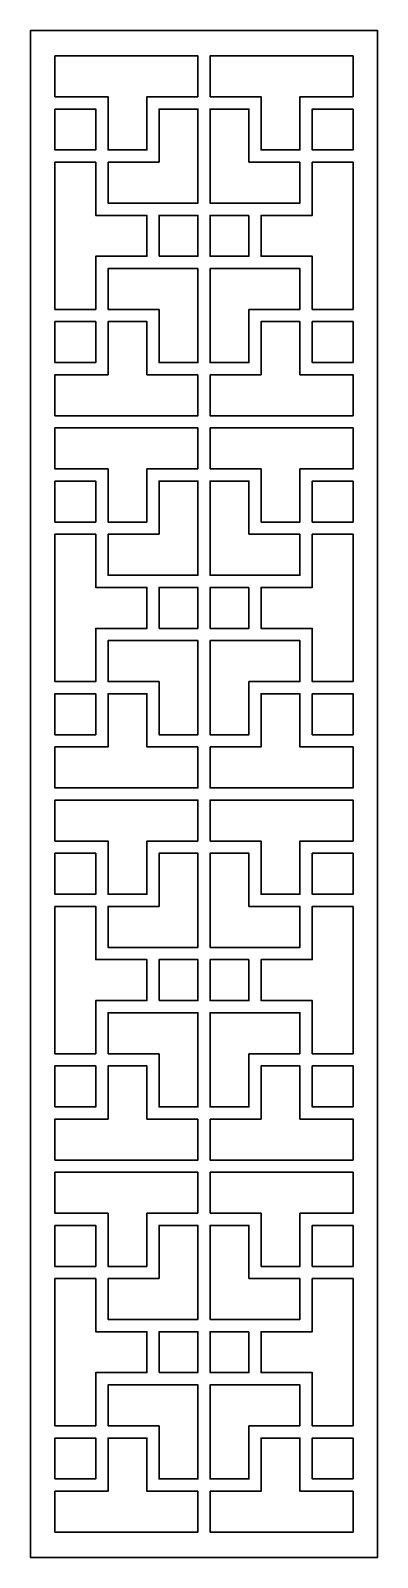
# Model space of a CAD drawing. Header units: centimetres. Extents: x -22.5 to -18.4, y -9 to 9.
import ezdxf

# ---------------------------------------------------------------- set-up
doc = ezdxf.new("R2010")
doc.units = ezdxf.units.CM
doc.header["$MEASUREMENT"] = 0
doc.layers.add('layer 1', color=7, linetype='Continuous')

msp = doc.modelspace()

# ---------------------------------------------------------------- linework, layer by layer
at = {"layer": 'layer 1', "color": 250, "lineweight": 30}
for points, knots in [([(-22.47901, 9.00077), (-21.11303, 9.00077), (-19.74706, 9.00077), (-18.38109, 9.00077), (-18.38109, 9.00077), (-18.38109, 3.00044), (-18.38109, -2.99988), (-18.38109, -9.00021), (-18.38109, -9.00021), (-19.74706, -9.00021), (-21.11303, -9.00021), (-22.47901, -9.00021), (-22.47901, -9.00021), (-22.47901, -2.99988), (-22.47901, 3.00044), (-22.47901, 9.00077)], [0, 0, 0, 0, 0.2, 0.2, 0.2, 0.2, 0.4, 0.4, 0.4, 0.4, 0.6, 0.6, 0.6, 0.6, 1, 1, 1, 1]), ([(-20.50238, 8.22022), (-20.50238, 8.38095), (-20.50238, 8.54165), (-20.50238, 8.70236), (-20.50238, 8.70236), (-21.06483, 8.70236), (-21.6273, 8.70236), (-22.18972, 8.70236), (-22.18972, 8.70236), (-22.18972, 8.54165), (-22.18972, 8.38095), (-22.18972, 8.22022), (-22.18972, 8.22022), (-21.98082, 8.22022), (-21.7719, 8.22022), (-21.563, 8.22022), (-21.563, 8.22022), (-21.563, 8.01131), (-21.563, 7.80241), (-21.563, 7.59349), (-21.563, 7.59349), (-21.41034, 7.59349), (-21.25768, 7.59349), (-21.105, 7.59349), (-21.105, 7.59349), (-21.105, 7.80241), (-21.105, 8.01131), (-21.105, 8.22022), (-21.105, 8.22022), (-20.90412, 8.22022), (-20.70325, 8.22022), (-20.50238, 8.22022)], [0, 0, 0, 0, 0.11111111, 0.11111111, 0.11111111, 0.11111111, 0.22222222, 0.22222222, 0.22222222, 0.22222222, 0.33333333, 0.33333333, 0.33333333, 0.33333333, 0.44444444, 0.44444444, 0.44444444, 0.44444444, 0.55555556, 0.55555556, 0.55555556, 0.55555556, 0.66666667, 0.66666667, 0.66666667, 0.66666667, 0.77777778, 0.77777778, 0.77777778, 0.77777778, 1, 1, 1, 1]), ([(-20.35774, 8.22022), (-20.35774, 8.38095), (-20.35774, 8.54165), (-20.35774, 8.70236), (-20.35774, 8.70236), (-19.79527, 8.70236), (-19.23281, 8.70236), (-18.67035, 8.70236), (-18.67035, 8.70236), (-18.67035, 8.54165), (-18.67035, 8.38095), (-18.67035, 8.22022), (-18.67035, 8.22022), (-18.87927, 8.22022), (-19.08816, 8.22022), (-19.2971, 8.22022), (-19.2971, 8.22022), (-19.2971, 8.01131), (-19.2971, 7.80241), (-19.2971, 7.59349), (-19.2971, 7.59349), (-19.44977, 7.59349), (-19.60244, 7.59349), (-19.75509, 7.59349), (-19.75509, 7.59349), (-19.75509, 7.80241), (-19.75509, 8.01131), (-19.75509, 8.22022), (-19.75509, 8.22022), (-19.95596, 8.22022), (-20.15685, 8.22022), (-20.35774, 8.22022)], [0, 0, 0, 0, 0.11111111, 0.11111111, 0.11111111, 0.11111111, 0.22222222, 0.22222222, 0.22222222, 0.22222222, 0.33333333, 0.33333333, 0.33333333, 0.33333333, 0.44444444, 0.44444444, 0.44444444, 0.44444444, 0.55555556, 0.55555556, 0.55555556, 0.55555556, 0.66666667, 0.66666667, 0.66666667, 0.66666667, 0.77777778, 0.77777778, 0.77777778, 0.77777778, 1, 1, 1, 1]), ([(-22.18972, 8.07563), (-22.02904, 8.07563), (-21.86835, 8.07563), (-21.70765, 8.07563), (-21.70765, 8.07563), (-21.70765, 7.91491), (-21.70765, 7.75421), (-21.70765, 7.59349), (-21.70765, 7.59349), (-21.86835, 7.59349), (-22.02904, 7.59349), (-22.18972, 7.59349), (-22.18972, 7.59349), (-22.18972, 7.75421), (-22.18972, 7.91491), (-22.18972, 8.07563)], [0, 0, 0, 0, 0.2, 0.2, 0.2, 0.2, 0.4, 0.4, 0.4, 0.4, 0.6, 0.6, 0.6, 0.6, 1, 1, 1, 1]), ([(-20.96037, 7.44886), (-20.96037, 7.65778), (-20.96037, 7.8667), (-20.96037, 8.07563), (-20.96037, 8.07563), (-20.80769, 8.07563), (-20.65503, 8.07563), (-20.50238, 8.07563), (-20.50238, 8.07563), (-20.50238, 7.70598), (-20.50238, 7.33637), (-20.50238, 6.96677), (-20.50238, 6.96677), (-20.89415, 6.96677), (-21.26626, 6.96677), (-21.563, 6.96677), (-21.563, 6.96677), (-21.563, 7.12745), (-21.563, 7.28815), (-21.563, 7.44886), (-21.563, 7.44886), (-21.36212, 7.44886), (-21.16125, 7.44886), (-20.96037, 7.44886)], [0, 0, 0, 0, 0.14285714, 0.14285714, 0.14285714, 0.14285714, 0.28571429, 0.28571429, 0.28571429, 0.28571429, 0.42857143, 0.42857143, 0.42857143, 0.42857143, 0.57142857, 0.57142857, 0.57142857, 0.57142857, 0.71428571, 0.71428571, 0.71428571, 0.71428571, 1, 1, 1, 1]), ([(-19.89972, 7.44886), (-19.89972, 7.65778), (-19.89972, 7.8667), (-19.89972, 8.07563), (-19.89972, 8.07563), (-20.05239, 8.07563), (-20.20505, 8.07563), (-20.35774, 8.07563), (-20.35774, 8.07563), (-20.35774, 7.70598), (-20.35774, 7.33637), (-20.35774, 6.96677), (-20.35774, 6.96677), (-19.96595, 6.96677), (-19.59385, 6.96677), (-19.2971, 6.96677), (-19.2971, 6.96677), (-19.2971, 7.12745), (-19.2971, 7.28815), (-19.2971, 7.44886), (-19.2971, 7.44886), (-19.49797, 7.44886), (-19.69886, 7.44886), (-19.89972, 7.44886)], [0, 0, 0, 0, 0.14285714, 0.14285714, 0.14285714, 0.14285714, 0.28571429, 0.28571429, 0.28571429, 0.28571429, 0.42857143, 0.42857143, 0.42857143, 0.42857143, 0.57142857, 0.57142857, 0.57142857, 0.57142857, 0.71428571, 0.71428571, 0.71428571, 0.71428571, 1, 1, 1, 1]), ([(-18.67035, 8.07563), (-18.83105, 8.07563), (-18.99175, 8.07563), (-19.15246, 8.07563), (-19.15246, 8.07563), (-19.15246, 7.91491), (-19.15246, 7.75421), (-19.15246, 7.59349), (-19.15246, 7.59349), (-18.99175, 7.59349), (-18.83105, 7.59349), (-18.67035, 7.59349), (-18.67035, 7.59349), (-18.67035, 7.75421), (-18.67035, 7.91491), (-18.67035, 8.07563)], [0, 0, 0, 0, 0.2, 0.2, 0.2, 0.2, 0.4, 0.4, 0.4, 0.4, 0.6, 0.6, 0.6, 0.6, 1, 1, 1, 1]), ([(-22.18972, 7.44886), (-22.02904, 7.44886), (-21.86835, 7.44886), (-21.70765, 7.44886), (-21.70765, 7.44886), (-21.70765, 7.23995), (-21.70765, 7.03105), (-21.70765, 6.82212), (-21.70765, 6.82212), (-21.50677, 6.82212), (-21.30586, 6.82212), (-21.105, 6.82212), (-21.105, 6.82212), (-21.105, 6.66141), (-21.105, 6.50072), (-21.105, 6.34002), (-21.105, 6.34002), (-21.30586, 6.34002), (-21.50677, 6.34002), (-21.70765, 6.34002), (-21.70765, 6.34002), (-21.70765, 6.13111), (-21.70765, 5.92218), (-21.70765, 5.7133), (-21.70765, 5.7133), (-21.86835, 5.7133), (-22.02904, 5.7133), (-22.18972, 5.7133), (-22.18972, 5.7133), (-22.18972, 6.29179), (-22.18972, 6.87034), (-22.18972, 7.44886)], [0, 0, 0, 0, 0.11111111, 0.11111111, 0.11111111, 0.11111111, 0.22222222, 0.22222222, 0.22222222, 0.22222222, 0.33333333, 0.33333333, 0.33333333, 0.33333333, 0.44444444, 0.44444444, 0.44444444, 0.44444444, 0.55555556, 0.55555556, 0.55555556, 0.55555556, 0.66666667, 0.66666667, 0.66666667, 0.66666667, 0.77777778, 0.77777778, 0.77777778, 0.77777778, 1, 1, 1, 1]), ([(-18.67035, 7.44886), (-18.83105, 7.44886), (-18.99175, 7.44886), (-19.15246, 7.44886), (-19.15246, 7.44886), (-19.15246, 7.23995), (-19.15246, 7.03105), (-19.15246, 6.82212), (-19.15246, 6.82212), (-19.35335, 6.82212), (-19.55422, 6.82212), (-19.75509, 6.82212), (-19.75509, 6.82212), (-19.75509, 6.66141), (-19.75509, 6.50072), (-19.75509, 6.34002), (-19.75509, 6.34002), (-19.55422, 6.34002), (-19.35335, 6.34002), (-19.15246, 6.34002), (-19.15246, 6.34002), (-19.15246, 6.13111), (-19.15246, 5.92218), (-19.15246, 5.7133), (-19.15246, 5.7133), (-18.99175, 5.7133), (-18.83105, 5.7133), (-18.67035, 5.7133), (-18.67035, 5.7133), (-18.67035, 6.29179), (-18.67035, 6.87034), (-18.67035, 7.44886)], [0, 0, 0, 0, 0.11111111, 0.11111111, 0.11111111, 0.11111111, 0.22222222, 0.22222222, 0.22222222, 0.22222222, 0.33333333, 0.33333333, 0.33333333, 0.33333333, 0.44444444, 0.44444444, 0.44444444, 0.44444444, 0.55555556, 0.55555556, 0.55555556, 0.55555556, 0.66666667, 0.66666667, 0.66666667, 0.66666667, 0.77777778, 0.77777778, 0.77777778, 0.77777778, 1, 1, 1, 1]), ([(-20.96037, 6.34002), (-20.80769, 6.34002), (-20.65503, 6.34002), (-20.50238, 6.34002), (-20.50238, 6.34002), (-20.50238, 6.50072), (-20.50238, 6.66141), (-20.50238, 6.82212), (-20.50238, 6.82212), (-20.65503, 6.82212), (-20.80769, 6.82212), (-20.96037, 6.82212), (-20.96037, 6.82212), (-20.96037, 6.66141), (-20.96037, 6.50072), (-20.96037, 6.34002)], [0, 0, 0, 0, 0.2, 0.2, 0.2, 0.2, 0.4, 0.4, 0.4, 0.4, 0.6, 0.6, 0.6, 0.6, 1, 1, 1, 1]), ([(-19.89972, 6.82212), (-20.05239, 6.82212), (-20.20505, 6.82212), (-20.35774, 6.82212), (-20.35774, 6.82212), (-20.35774, 6.66141), (-20.35774, 6.50072), (-20.35774, 6.34002), (-20.35774, 6.34002), (-20.20505, 6.34002), (-20.05239, 6.34002), (-19.89972, 6.34002), (-19.89972, 6.34002), (-19.89972, 6.50072), (-19.89972, 6.66141), (-19.89972, 6.82212)], [0, 0, 0, 0, 0.2, 0.2, 0.2, 0.2, 0.4, 0.4, 0.4, 0.4, 0.6, 0.6, 0.6, 0.6, 1, 1, 1, 1]), ([(-20.96037, 5.7133), (-20.96037, 5.50435), (-20.96037, 5.29543), (-20.96037, 5.08654), (-20.96037, 5.08654), (-20.80769, 5.08654), (-20.65503, 5.08654), (-20.50238, 5.08654), (-20.50238, 5.08654), (-20.50238, 5.45615), (-20.50238, 5.82577), (-20.50238, 6.19539), (-20.50238, 6.19539), (-20.89415, 6.19539), (-21.26626, 6.19539), (-21.563, 6.19539), (-21.563, 6.19539), (-21.563, 6.03468), (-21.563, 5.87397), (-21.563, 5.7133), (-21.563, 5.7133), (-21.36212, 5.7133), (-21.16125, 5.7133), (-20.96037, 5.7133)], [0, 0, 0, 0, 0.14285714, 0.14285714, 0.14285714, 0.14285714, 0.28571429, 0.28571429, 0.28571429, 0.28571429, 0.42857143, 0.42857143, 0.42857143, 0.42857143, 0.57142857, 0.57142857, 0.57142857, 0.57142857, 0.71428571, 0.71428571, 0.71428571, 0.71428571, 1, 1, 1, 1]), ([(-19.89972, 5.7133), (-19.89972, 5.50435), (-19.89972, 5.29543), (-19.89972, 5.08654), (-19.89972, 5.08654), (-20.05239, 5.08654), (-20.20505, 5.08654), (-20.35774, 5.08654), (-20.35774, 5.08654), (-20.35774, 5.45615), (-20.35774, 5.82577), (-20.35774, 6.19539), (-20.35774, 6.19539), (-19.96595, 6.19539), (-19.59385, 6.19539), (-19.2971, 6.19539), (-19.2971, 6.19539), (-19.2971, 6.03468), (-19.2971, 5.87397), (-19.2971, 5.7133), (-19.2971, 5.7133), (-19.49797, 5.7133), (-19.69886, 5.7133), (-19.89972, 5.7133)], [0, 0, 0, 0, 0.14285714, 0.14285714, 0.14285714, 0.14285714, 0.28571429, 0.28571429, 0.28571429, 0.28571429, 0.42857143, 0.42857143, 0.42857143, 0.42857143, 0.57142857, 0.57142857, 0.57142857, 0.57142857, 0.71428571, 0.71428571, 0.71428571, 0.71428571, 1, 1, 1, 1]), ([(-22.18972, 5.08654), (-22.02904, 5.08654), (-21.86835, 5.08654), (-21.70765, 5.08654), (-21.70765, 5.08654), (-21.70765, 5.24723), (-21.70765, 5.40793), (-21.70765, 5.56865), (-21.70765, 5.56865), (-21.86835, 5.56865), (-22.02904, 5.56865), (-22.18972, 5.56865), (-22.18972, 5.56865), (-22.18972, 5.40793), (-22.18972, 5.24723), (-22.18972, 5.08654)], [0, 0, 0, 0, 0.2, 0.2, 0.2, 0.2, 0.4, 0.4, 0.4, 0.4, 0.6, 0.6, 0.6, 0.6, 1, 1, 1, 1]), ([(-20.50238, 4.94191), (-20.50238, 4.78119), (-20.50238, 4.62048), (-20.50238, 4.45979), (-20.50238, 4.45979), (-21.06483, 4.45979), (-21.6273, 4.45979), (-22.18972, 4.45979), (-22.18972, 4.45979), (-22.18972, 4.62048), (-22.18972, 4.78119), (-22.18972, 4.94191), (-22.18972, 4.94191), (-21.98082, 4.94191), (-21.7719, 4.94191), (-21.563, 4.94191), (-21.563, 4.94191), (-21.563, 5.15081), (-21.563, 5.35973), (-21.563, 5.56865), (-21.563, 5.56865), (-21.41034, 5.56865), (-21.25768, 5.56865), (-21.105, 5.56865), (-21.105, 5.56865), (-21.105, 5.35973), (-21.105, 5.15081), (-21.105, 4.94191), (-21.105, 4.94191), (-20.90412, 4.94191), (-20.70325, 4.94191), (-20.50238, 4.94191)], [0, 0, 0, 0, 0.11111111, 0.11111111, 0.11111111, 0.11111111, 0.22222222, 0.22222222, 0.22222222, 0.22222222, 0.33333333, 0.33333333, 0.33333333, 0.33333333, 0.44444444, 0.44444444, 0.44444444, 0.44444444, 0.55555556, 0.55555556, 0.55555556, 0.55555556, 0.66666667, 0.66666667, 0.66666667, 0.66666667, 0.77777778, 0.77777778, 0.77777778, 0.77777778, 1, 1, 1, 1]), ([(-20.35774, 4.94191), (-20.35774, 4.78119), (-20.35774, 4.62048), (-20.35774, 4.45979), (-20.35774, 4.45979), (-19.79527, 4.45979), (-19.23281, 4.45979), (-18.67035, 4.45979), (-18.67035, 4.45979), (-18.67035, 4.62048), (-18.67035, 4.78119), (-18.67035, 4.94191), (-18.67035, 4.94191), (-18.87927, 4.94191), (-19.08816, 4.94191), (-19.2971, 4.94191), (-19.2971, 4.94191), (-19.2971, 5.15081), (-19.2971, 5.35973), (-19.2971, 5.56865), (-19.2971, 5.56865), (-19.44977, 5.56865), (-19.60244, 5.56865), (-19.75509, 5.56865), (-19.75509, 5.56865), (-19.75509, 5.35973), (-19.75509, 5.15081), (-19.75509, 4.94191), (-19.75509, 4.94191), (-19.95596, 4.94191), (-20.15685, 4.94191), (-20.35774, 4.94191)], [0, 0, 0, 0, 0.11111111, 0.11111111, 0.11111111, 0.11111111, 0.22222222, 0.22222222, 0.22222222, 0.22222222, 0.33333333, 0.33333333, 0.33333333, 0.33333333, 0.44444444, 0.44444444, 0.44444444, 0.44444444, 0.55555556, 0.55555556, 0.55555556, 0.55555556, 0.66666667, 0.66666667, 0.66666667, 0.66666667, 0.77777778, 0.77777778, 0.77777778, 0.77777778, 1, 1, 1, 1]), ([(-18.67035, 5.08654), (-18.83105, 5.08654), (-18.99175, 5.08654), (-19.15246, 5.08654), (-19.15246, 5.08654), (-19.15246, 5.24723), (-19.15246, 5.40793), (-19.15246, 5.56865), (-19.15246, 5.56865), (-18.99175, 5.56865), (-18.83105, 5.56865), (-18.67035, 5.56865), (-18.67035, 5.56865), (-18.67035, 5.40793), (-18.67035, 5.24723), (-18.67035, 5.08654)], [0, 0, 0, 0, 0.2, 0.2, 0.2, 0.2, 0.4, 0.4, 0.4, 0.4, 0.6, 0.6, 0.6, 0.6, 1, 1, 1, 1]), ([(-20.50238, 3.83306), (-20.50238, 3.99373), (-20.50238, 4.15446), (-20.50238, 4.31515), (-20.50238, 4.31515), (-21.06483, 4.31515), (-21.6273, 4.31515), (-22.18972, 4.31515), (-22.18972, 4.31515), (-22.18972, 4.15446), (-22.18972, 3.99373), (-22.18972, 3.83306), (-22.18972, 3.83306), (-21.98082, 3.83306), (-21.7719, 3.83306), (-21.563, 3.83306), (-21.563, 3.83306), (-21.563, 3.62412), (-21.563, 3.41524), (-21.563, 3.20632), (-21.563, 3.20632), (-21.41034, 3.20632), (-21.25768, 3.20632), (-21.105, 3.20632), (-21.105, 3.20632), (-21.105, 3.41524), (-21.105, 3.62412), (-21.105, 3.83306), (-21.105, 3.83306), (-20.90412, 3.83306), (-20.70325, 3.83306), (-20.50238, 3.83306)], [0, 0, 0, 0, 0.11111111, 0.11111111, 0.11111111, 0.11111111, 0.22222222, 0.22222222, 0.22222222, 0.22222222, 0.33333333, 0.33333333, 0.33333333, 0.33333333, 0.44444444, 0.44444444, 0.44444444, 0.44444444, 0.55555556, 0.55555556, 0.55555556, 0.55555556, 0.66666667, 0.66666667, 0.66666667, 0.66666667, 0.77777778, 0.77777778, 0.77777778, 0.77777778, 1, 1, 1, 1]), ([(-20.35774, 3.83306), (-20.35774, 3.99373), (-20.35774, 4.15446), (-20.35774, 4.31515), (-20.35774, 4.31515), (-19.79527, 4.31515), (-19.23281, 4.31515), (-18.67035, 4.31515), (-18.67035, 4.31515), (-18.67035, 4.15446), (-18.67035, 3.99373), (-18.67035, 3.83306), (-18.67035, 3.83306), (-18.87927, 3.83306), (-19.08816, 3.83306), (-19.2971, 3.83306), (-19.2971, 3.83306), (-19.2971, 3.62412), (-19.2971, 3.41524), (-19.2971, 3.20632), (-19.2971, 3.20632), (-19.44977, 3.20632), (-19.60244, 3.20632), (-19.75509, 3.20632), (-19.75509, 3.20632), (-19.75509, 3.41524), (-19.75509, 3.62412), (-19.75509, 3.83306), (-19.75509, 3.83306), (-19.95596, 3.83306), (-20.15685, 3.83306), (-20.35774, 3.83306)], [0, 0, 0, 0, 0.11111111, 0.11111111, 0.11111111, 0.11111111, 0.22222222, 0.22222222, 0.22222222, 0.22222222, 0.33333333, 0.33333333, 0.33333333, 0.33333333, 0.44444444, 0.44444444, 0.44444444, 0.44444444, 0.55555556, 0.55555556, 0.55555556, 0.55555556, 0.66666667, 0.66666667, 0.66666667, 0.66666667, 0.77777778, 0.77777778, 0.77777778, 0.77777778, 1, 1, 1, 1]), ([(-22.18972, 3.68842), (-22.02904, 3.68842), (-21.86835, 3.68842), (-21.70765, 3.68842), (-21.70765, 3.68842), (-21.70765, 3.52772), (-21.70765, 3.367), (-21.70765, 3.20632), (-21.70765, 3.20632), (-21.86835, 3.20632), (-22.02904, 3.20632), (-22.18972, 3.20632), (-22.18972, 3.20632), (-22.18972, 3.367), (-22.18972, 3.52772), (-22.18972, 3.68842)], [0, 0, 0, 0, 0.2, 0.2, 0.2, 0.2, 0.4, 0.4, 0.4, 0.4, 0.6, 0.6, 0.6, 0.6, 1, 1, 1, 1]), ([(-20.96037, 3.06168), (-20.96037, 3.27059), (-20.96037, 3.47949), (-20.96037, 3.68842), (-20.96037, 3.68842), (-20.80769, 3.68842), (-20.65503, 3.68842), (-20.50238, 3.68842), (-20.50238, 3.68842), (-20.50238, 3.31879), (-20.50238, 2.94917), (-20.50238, 2.57956), (-20.50238, 2.57956), (-20.89415, 2.57956), (-21.26626, 2.57956), (-21.563, 2.57956), (-21.563, 2.57956), (-21.563, 2.74025), (-21.563, 2.90098), (-21.563, 3.06168), (-21.563, 3.06168), (-21.36212, 3.06168), (-21.16125, 3.06168), (-20.96037, 3.06168)], [0, 0, 0, 0, 0.14285714, 0.14285714, 0.14285714, 0.14285714, 0.28571429, 0.28571429, 0.28571429, 0.28571429, 0.42857143, 0.42857143, 0.42857143, 0.42857143, 0.57142857, 0.57142857, 0.57142857, 0.57142857, 0.71428571, 0.71428571, 0.71428571, 0.71428571, 1, 1, 1, 1]), ([(-19.89972, 3.06168), (-19.89972, 3.27059), (-19.89972, 3.47949), (-19.89972, 3.68842), (-19.89972, 3.68842), (-20.05239, 3.68842), (-20.20505, 3.68842), (-20.35774, 3.68842), (-20.35774, 3.68842), (-20.35774, 3.31879), (-20.35774, 2.94917), (-20.35774, 2.57956), (-20.35774, 2.57956), (-19.96595, 2.57956), (-19.59385, 2.57956), (-19.2971, 2.57956), (-19.2971, 2.57956), (-19.2971, 2.74025), (-19.2971, 2.90098), (-19.2971, 3.06168), (-19.2971, 3.06168), (-19.49797, 3.06168), (-19.69886, 3.06168), (-19.89972, 3.06168)], [0, 0, 0, 0, 0.14285714, 0.14285714, 0.14285714, 0.14285714, 0.28571429, 0.28571429, 0.28571429, 0.28571429, 0.42857143, 0.42857143, 0.42857143, 0.42857143, 0.57142857, 0.57142857, 0.57142857, 0.57142857, 0.71428571, 0.71428571, 0.71428571, 0.71428571, 1, 1, 1, 1]), ([(-18.67035, 3.68842), (-18.83105, 3.68842), (-18.99175, 3.68842), (-19.15246, 3.68842), (-19.15246, 3.68842), (-19.15246, 3.52772), (-19.15246, 3.367), (-19.15246, 3.20632), (-19.15246, 3.20632), (-18.99175, 3.20632), (-18.83105, 3.20632), (-18.67035, 3.20632), (-18.67035, 3.20632), (-18.67035, 3.367), (-18.67035, 3.52772), (-18.67035, 3.68842)], [0, 0, 0, 0, 0.2, 0.2, 0.2, 0.2, 0.4, 0.4, 0.4, 0.4, 0.6, 0.6, 0.6, 0.6, 1, 1, 1, 1]), ([(-22.18972, 3.06168), (-22.02904, 3.06168), (-21.86835, 3.06168), (-21.70765, 3.06168), (-21.70765, 3.06168), (-21.70765, 2.85276), (-21.70765, 2.64386), (-21.70765, 2.43493), (-21.70765, 2.43493), (-21.50677, 2.43493), (-21.30586, 2.43493), (-21.105, 2.43493), (-21.105, 2.43493), (-21.105, 2.27423), (-21.105, 2.11353), (-21.105, 1.95282), (-21.105, 1.95282), (-21.30586, 1.95282), (-21.50677, 1.95282), (-21.70765, 1.95282), (-21.70765, 1.95282), (-21.70765, 1.74391), (-21.70765, 1.53498), (-21.70765, 1.32608), (-21.70765, 1.32608), (-21.86835, 1.32608), (-22.02904, 1.32608), (-22.18972, 1.32608), (-22.18972, 1.32608), (-22.18972, 1.90461), (-22.18972, 2.48314), (-22.18972, 3.06168)], [0, 0, 0, 0, 0.11111111, 0.11111111, 0.11111111, 0.11111111, 0.22222222, 0.22222222, 0.22222222, 0.22222222, 0.33333333, 0.33333333, 0.33333333, 0.33333333, 0.44444444, 0.44444444, 0.44444444, 0.44444444, 0.55555556, 0.55555556, 0.55555556, 0.55555556, 0.66666667, 0.66666667, 0.66666667, 0.66666667, 0.77777778, 0.77777778, 0.77777778, 0.77777778, 1, 1, 1, 1]), ([(-18.67035, 3.06168), (-18.83105, 3.06168), (-18.99175, 3.06168), (-19.15246, 3.06168), (-19.15246, 3.06168), (-19.15246, 2.85276), (-19.15246, 2.64386), (-19.15246, 2.43493), (-19.15246, 2.43493), (-19.35335, 2.43493), (-19.55422, 2.43493), (-19.75509, 2.43493), (-19.75509, 2.43493), (-19.75509, 2.27423), (-19.75509, 2.11353), (-19.75509, 1.95282), (-19.75509, 1.95282), (-19.55422, 1.95282), (-19.35335, 1.95282), (-19.15246, 1.95282), (-19.15246, 1.95282), (-19.15246, 1.74391), (-19.15246, 1.53498), (-19.15246, 1.32608), (-19.15246, 1.32608), (-18.99175, 1.32608), (-18.83105, 1.32608), (-18.67035, 1.32608), (-18.67035, 1.32608), (-18.67035, 1.90461), (-18.67035, 2.48314), (-18.67035, 3.06168)], [0, 0, 0, 0, 0.11111111, 0.11111111, 0.11111111, 0.11111111, 0.22222222, 0.22222222, 0.22222222, 0.22222222, 0.33333333, 0.33333333, 0.33333333, 0.33333333, 0.44444444, 0.44444444, 0.44444444, 0.44444444, 0.55555556, 0.55555556, 0.55555556, 0.55555556, 0.66666667, 0.66666667, 0.66666667, 0.66666667, 0.77777778, 0.77777778, 0.77777778, 0.77777778, 1, 1, 1, 1]), ([(-20.96037, 1.95282), (-20.80769, 1.95282), (-20.65503, 1.95282), (-20.50238, 1.95282), (-20.50238, 1.95282), (-20.50238, 2.11353), (-20.50238, 2.27423), (-20.50238, 2.43493), (-20.50238, 2.43493), (-20.65503, 2.43493), (-20.80769, 2.43493), (-20.96037, 2.43493), (-20.96037, 2.43493), (-20.96037, 2.27423), (-20.96037, 2.11353), (-20.96037, 1.95282)], [0, 0, 0, 0, 0.2, 0.2, 0.2, 0.2, 0.4, 0.4, 0.4, 0.4, 0.6, 0.6, 0.6, 0.6, 1, 1, 1, 1]), ([(-19.89972, 2.43493), (-20.05239, 2.43493), (-20.20505, 2.43493), (-20.35774, 2.43493), (-20.35774, 2.43493), (-20.35774, 2.27423), (-20.35774, 2.11353), (-20.35774, 1.95282), (-20.35774, 1.95282), (-20.20505, 1.95282), (-20.05239, 1.95282), (-19.89972, 1.95282), (-19.89972, 1.95282), (-19.89972, 2.11353), (-19.89972, 2.27423), (-19.89972, 2.43493)], [0, 0, 0, 0, 0.2, 0.2, 0.2, 0.2, 0.4, 0.4, 0.4, 0.4, 0.6, 0.6, 0.6, 0.6, 1, 1, 1, 1]), ([(-20.96037, 1.32608), (-20.96037, 1.11716), (-20.96037, 0.90826), (-20.96037, 0.69932), (-20.96037, 0.69932), (-20.80769, 0.69932), (-20.65503, 0.69932), (-20.50238, 0.69932), (-20.50238, 0.69932), (-20.50238, 1.06895), (-20.50238, 1.43859), (-20.50238, 1.80819), (-20.50238, 1.80819), (-20.89415, 1.80819), (-21.26626, 1.80819), (-21.563, 1.80819), (-21.563, 1.80819), (-21.563, 1.64748), (-21.563, 1.4868), (-21.563, 1.32608), (-21.563, 1.32608), (-21.36212, 1.32608), (-21.16125, 1.32608), (-20.96037, 1.32608)], [0, 0, 0, 0, 0.14285714, 0.14285714, 0.14285714, 0.14285714, 0.28571429, 0.28571429, 0.28571429, 0.28571429, 0.42857143, 0.42857143, 0.42857143, 0.42857143, 0.57142857, 0.57142857, 0.57142857, 0.57142857, 0.71428571, 0.71428571, 0.71428571, 0.71428571, 1, 1, 1, 1]), ([(-19.89972, 1.32608), (-19.89972, 1.11716), (-19.89972, 0.90826), (-19.89972, 0.69932), (-19.89972, 0.69932), (-20.05239, 0.69932), (-20.20505, 0.69932), (-20.35774, 0.69932), (-20.35774, 0.69932), (-20.35774, 1.06895), (-20.35774, 1.43859), (-20.35774, 1.80819), (-20.35774, 1.80819), (-19.96595, 1.80819), (-19.59385, 1.80819), (-19.2971, 1.80819), (-19.2971, 1.80819), (-19.2971, 1.64748), (-19.2971, 1.4868), (-19.2971, 1.32608), (-19.2971, 1.32608), (-19.49797, 1.32608), (-19.69886, 1.32608), (-19.89972, 1.32608)], [0, 0, 0, 0, 0.14285714, 0.14285714, 0.14285714, 0.14285714, 0.28571429, 0.28571429, 0.28571429, 0.28571429, 0.42857143, 0.42857143, 0.42857143, 0.42857143, 0.57142857, 0.57142857, 0.57142857, 0.57142857, 0.71428571, 0.71428571, 0.71428571, 0.71428571, 1, 1, 1, 1]), ([(-22.18972, 0.69932), (-22.02904, 0.69932), (-21.86835, 0.69932), (-21.70765, 0.69932), (-21.70765, 0.69932), (-21.70765, 0.86005), (-21.70765, 1.02074), (-21.70765, 1.18145), (-21.70765, 1.18145), (-21.86835, 1.18145), (-22.02904, 1.18145), (-22.18972, 1.18145), (-22.18972, 1.18145), (-22.18972, 1.02074), (-22.18972, 0.86005), (-22.18972, 0.69932)], [0, 0, 0, 0, 0.2, 0.2, 0.2, 0.2, 0.4, 0.4, 0.4, 0.4, 0.6, 0.6, 0.6, 0.6, 1, 1, 1, 1]), ([(-20.50238, 0.5547), (-20.50238, 0.39401), (-20.50238, 0.2333), (-20.50238, 0.07258), (-20.50238, 0.07258), (-21.06483, 0.07258), (-21.6273, 0.07258), (-22.18972, 0.07258), (-22.18972, 0.07258), (-22.18972, 0.2333), (-22.18972, 0.39401), (-22.18972, 0.5547), (-22.18972, 0.5547), (-21.98082, 0.5547), (-21.7719, 0.5547), (-21.563, 0.5547), (-21.563, 0.5547), (-21.563, 0.76364), (-21.563, 0.97254), (-21.563, 1.18145), (-21.563, 1.18145), (-21.41034, 1.18145), (-21.25768, 1.18145), (-21.105, 1.18145), (-21.105, 1.18145), (-21.105, 0.97254), (-21.105, 0.76364), (-21.105, 0.5547), (-21.105, 0.5547), (-20.90412, 0.5547), (-20.70325, 0.5547), (-20.50238, 0.5547)], [0, 0, 0, 0, 0.11111111, 0.11111111, 0.11111111, 0.11111111, 0.22222222, 0.22222222, 0.22222222, 0.22222222, 0.33333333, 0.33333333, 0.33333333, 0.33333333, 0.44444444, 0.44444444, 0.44444444, 0.44444444, 0.55555556, 0.55555556, 0.55555556, 0.55555556, 0.66666667, 0.66666667, 0.66666667, 0.66666667, 0.77777778, 0.77777778, 0.77777778, 0.77777778, 1, 1, 1, 1]), ([(-20.35774, 0.5547), (-20.35774, 0.39401), (-20.35774, 0.2333), (-20.35774, 0.07258), (-20.35774, 0.07258), (-19.79527, 0.07258), (-19.23281, 0.07258), (-18.67035, 0.07258), (-18.67035, 0.07258), (-18.67035, 0.2333), (-18.67035, 0.39401), (-18.67035, 0.5547), (-18.67035, 0.5547), (-18.87927, 0.5547), (-19.08816, 0.5547), (-19.2971, 0.5547), (-19.2971, 0.5547), (-19.2971, 0.76364), (-19.2971, 0.97254), (-19.2971, 1.18145), (-19.2971, 1.18145), (-19.44977, 1.18145), (-19.60244, 1.18145), (-19.75509, 1.18145), (-19.75509, 1.18145), (-19.75509, 0.97254), (-19.75509, 0.76364), (-19.75509, 0.5547), (-19.75509, 0.5547), (-19.95596, 0.5547), (-20.15685, 0.5547), (-20.35774, 0.5547)], [0, 0, 0, 0, 0.11111111, 0.11111111, 0.11111111, 0.11111111, 0.22222222, 0.22222222, 0.22222222, 0.22222222, 0.33333333, 0.33333333, 0.33333333, 0.33333333, 0.44444444, 0.44444444, 0.44444444, 0.44444444, 0.55555556, 0.55555556, 0.55555556, 0.55555556, 0.66666667, 0.66666667, 0.66666667, 0.66666667, 0.77777778, 0.77777778, 0.77777778, 0.77777778, 1, 1, 1, 1]), ([(-18.67035, 0.69932), (-18.83105, 0.69932), (-18.99175, 0.69932), (-19.15246, 0.69932), (-19.15246, 0.69932), (-19.15246, 0.86005), (-19.15246, 1.02074), (-19.15246, 1.18145), (-19.15246, 1.18145), (-18.99175, 1.18145), (-18.83105, 1.18145), (-18.67035, 1.18145), (-18.67035, 1.18145), (-18.67035, 1.02074), (-18.67035, 0.86005), (-18.67035, 0.69932)], [0, 0, 0, 0, 0.2, 0.2, 0.2, 0.2, 0.4, 0.4, 0.4, 0.4, 0.6, 0.6, 0.6, 0.6, 1, 1, 1, 1]), ([(-20.50238, -0.55414), (-20.50238, -0.39345), (-20.50238, -0.23274), (-20.50238, -0.07203), (-20.50238, -0.07203), (-21.06483, -0.07203), (-21.6273, -0.07203), (-22.18972, -0.07203), (-22.18972, -0.07203), (-22.18972, -0.23274), (-22.18972, -0.39345), (-22.18972, -0.55414), (-22.18972, -0.55414), (-21.98082, -0.55414), (-21.7719, -0.55414), (-21.563, -0.55414), (-21.563, -0.55414), (-21.563, -0.76308), (-21.563, -0.97198), (-21.563, -1.18089), (-21.563, -1.18089), (-21.41034, -1.18089), (-21.25768, -1.18089), (-21.105, -1.18089), (-21.105, -1.18089), (-21.105, -0.97198), (-21.105, -0.76308), (-21.105, -0.55414), (-21.105, -0.55414), (-20.90412, -0.55414), (-20.70325, -0.55414), (-20.50238, -0.55414)], [0, 0, 0, 0, 0.11111111, 0.11111111, 0.11111111, 0.11111111, 0.22222222, 0.22222222, 0.22222222, 0.22222222, 0.33333333, 0.33333333, 0.33333333, 0.33333333, 0.44444444, 0.44444444, 0.44444444, 0.44444444, 0.55555556, 0.55555556, 0.55555556, 0.55555556, 0.66666667, 0.66666667, 0.66666667, 0.66666667, 0.77777778, 0.77777778, 0.77777778, 0.77777778, 1, 1, 1, 1]), ([(-20.35774, -0.55414), (-20.35774, -0.39345), (-20.35774, -0.23274), (-20.35774, -0.07203), (-20.35774, -0.07203), (-19.79527, -0.07203), (-19.23281, -0.07203), (-18.67035, -0.07203), (-18.67035, -0.07203), (-18.67035, -0.23274), (-18.67035, -0.39345), (-18.67035, -0.55414), (-18.67035, -0.55414), (-18.87927, -0.55414), (-19.08816, -0.55414), (-19.2971, -0.55414), (-19.2971, -0.55414), (-19.2971, -0.76308), (-19.2971, -0.97198), (-19.2971, -1.18089), (-19.2971, -1.18089), (-19.44977, -1.18089), (-19.60244, -1.18089), (-19.75509, -1.18089), (-19.75509, -1.18089), (-19.75509, -0.97198), (-19.75509, -0.76308), (-19.75509, -0.55414), (-19.75509, -0.55414), (-19.95596, -0.55414), (-20.15685, -0.55414), (-20.35774, -0.55414)], [0, 0, 0, 0, 0.11111111, 0.11111111, 0.11111111, 0.11111111, 0.22222222, 0.22222222, 0.22222222, 0.22222222, 0.33333333, 0.33333333, 0.33333333, 0.33333333, 0.44444444, 0.44444444, 0.44444444, 0.44444444, 0.55555556, 0.55555556, 0.55555556, 0.55555556, 0.66666667, 0.66666667, 0.66666667, 0.66666667, 0.77777778, 0.77777778, 0.77777778, 0.77777778, 1, 1, 1, 1]), ([(-22.18972, -0.69876), (-22.02904, -0.69876), (-21.86835, -0.69876), (-21.70765, -0.69876), (-21.70765, -0.69876), (-21.70765, -0.85949), (-21.70765, -1.02018), (-21.70765, -1.18089), (-21.70765, -1.18089), (-21.86835, -1.18089), (-22.02904, -1.18089), (-22.18972, -1.18089), (-22.18972, -1.18089), (-22.18972, -1.02018), (-22.18972, -0.85949), (-22.18972, -0.69876)], [0, 0, 0, 0, 0.2, 0.2, 0.2, 0.2, 0.4, 0.4, 0.4, 0.4, 0.6, 0.6, 0.6, 0.6, 1, 1, 1, 1]), ([(-20.96037, -1.32552), (-20.96037, -1.1166), (-20.96037, -0.90769), (-20.96037, -0.69876), (-20.96037, -0.69876), (-20.80769, -0.69876), (-20.65503, -0.69876), (-20.50238, -0.69876), (-20.50238, -0.69876), (-20.50238, -1.06839), (-20.50238, -1.43802), (-20.50238, -1.80763), (-20.50238, -1.80763), (-20.89415, -1.80763), (-21.26626, -1.80763), (-21.563, -1.80763), (-21.563, -1.80763), (-21.563, -1.64692), (-21.563, -1.48624), (-21.563, -1.32552), (-21.563, -1.32552), (-21.36212, -1.32552), (-21.16125, -1.32552), (-20.96037, -1.32552)], [0, 0, 0, 0, 0.14285714, 0.14285714, 0.14285714, 0.14285714, 0.28571429, 0.28571429, 0.28571429, 0.28571429, 0.42857143, 0.42857143, 0.42857143, 0.42857143, 0.57142857, 0.57142857, 0.57142857, 0.57142857, 0.71428571, 0.71428571, 0.71428571, 0.71428571, 1, 1, 1, 1]), ([(-19.89972, -1.32552), (-19.89972, -1.1166), (-19.89972, -0.90769), (-19.89972, -0.69876), (-19.89972, -0.69876), (-20.05239, -0.69876), (-20.20505, -0.69876), (-20.35774, -0.69876), (-20.35774, -0.69876), (-20.35774, -1.06839), (-20.35774, -1.43802), (-20.35774, -1.80763), (-20.35774, -1.80763), (-19.96595, -1.80763), (-19.59385, -1.80763), (-19.2971, -1.80763), (-19.2971, -1.80763), (-19.2971, -1.64692), (-19.2971, -1.48624), (-19.2971, -1.32552), (-19.2971, -1.32552), (-19.49797, -1.32552), (-19.69886, -1.32552), (-19.89972, -1.32552)], [0, 0, 0, 0, 0.14285714, 0.14285714, 0.14285714, 0.14285714, 0.28571429, 0.28571429, 0.28571429, 0.28571429, 0.42857143, 0.42857143, 0.42857143, 0.42857143, 0.57142857, 0.57142857, 0.57142857, 0.57142857, 0.71428571, 0.71428571, 0.71428571, 0.71428571, 1, 1, 1, 1]), ([(-18.67035, -0.69876), (-18.83105, -0.69876), (-18.99175, -0.69876), (-19.15246, -0.69876), (-19.15246, -0.69876), (-19.15246, -0.85949), (-19.15246, -1.02018), (-19.15246, -1.18089), (-19.15246, -1.18089), (-18.99175, -1.18089), (-18.83105, -1.18089), (-18.67035, -1.18089), (-18.67035, -1.18089), (-18.67035, -1.02018), (-18.67035, -0.85949), (-18.67035, -0.69876)], [0, 0, 0, 0, 0.2, 0.2, 0.2, 0.2, 0.4, 0.4, 0.4, 0.4, 0.6, 0.6, 0.6, 0.6, 1, 1, 1, 1]), ([(-22.18972, -1.32552), (-22.02904, -1.32552), (-21.86835, -1.32552), (-21.70765, -1.32552), (-21.70765, -1.32552), (-21.70765, -1.53444), (-21.70765, -1.74335), (-21.70765, -1.95226), (-21.70765, -1.95226), (-21.50677, -1.95226), (-21.30586, -1.95226), (-21.105, -1.95226), (-21.105, -1.95226), (-21.105, -2.11297), (-21.105, -2.27368), (-21.105, -2.43436), (-21.105, -2.43436), (-21.30586, -2.43436), (-21.50677, -2.43436), (-21.70765, -2.43436), (-21.70765, -2.43436), (-21.70765, -2.6433), (-21.70765, -2.85219), (-21.70765, -3.06112), (-21.70765, -3.06112), (-21.86835, -3.06112), (-22.02904, -3.06112), (-22.18972, -3.06112), (-22.18972, -3.06112), (-22.18972, -2.48258), (-22.18972, -1.90406), (-22.18972, -1.32552)], [0, 0, 0, 0, 0.11111111, 0.11111111, 0.11111111, 0.11111111, 0.22222222, 0.22222222, 0.22222222, 0.22222222, 0.33333333, 0.33333333, 0.33333333, 0.33333333, 0.44444444, 0.44444444, 0.44444444, 0.44444444, 0.55555556, 0.55555556, 0.55555556, 0.55555556, 0.66666667, 0.66666667, 0.66666667, 0.66666667, 0.77777778, 0.77777778, 0.77777778, 0.77777778, 1, 1, 1, 1]), ([(-18.67035, -1.32552), (-18.83105, -1.32552), (-18.99175, -1.32552), (-19.15246, -1.32552), (-19.15246, -1.32552), (-19.15246, -1.53444), (-19.15246, -1.74335), (-19.15246, -1.95226), (-19.15246, -1.95226), (-19.35335, -1.95226), (-19.55422, -1.95226), (-19.75509, -1.95226), (-19.75509, -1.95226), (-19.75509, -2.11297), (-19.75509, -2.27368), (-19.75509, -2.43436), (-19.75509, -2.43436), (-19.55422, -2.43436), (-19.35335, -2.43436), (-19.15246, -2.43436), (-19.15246, -2.43436), (-19.15246, -2.6433), (-19.15246, -2.85219), (-19.15246, -3.06112), (-19.15246, -3.06112), (-18.99175, -3.06112), (-18.83105, -3.06112), (-18.67035, -3.06112), (-18.67035, -3.06112), (-18.67035, -2.48258), (-18.67035, -1.90406), (-18.67035, -1.32552)], [0, 0, 0, 0, 0.11111111, 0.11111111, 0.11111111, 0.11111111, 0.22222222, 0.22222222, 0.22222222, 0.22222222, 0.33333333, 0.33333333, 0.33333333, 0.33333333, 0.44444444, 0.44444444, 0.44444444, 0.44444444, 0.55555556, 0.55555556, 0.55555556, 0.55555556, 0.66666667, 0.66666667, 0.66666667, 0.66666667, 0.77777778, 0.77777778, 0.77777778, 0.77777778, 1, 1, 1, 1]), ([(-20.96037, -2.43436), (-20.80769, -2.43436), (-20.65503, -2.43436), (-20.50238, -2.43436), (-20.50238, -2.43436), (-20.50238, -2.27368), (-20.50238, -2.11297), (-20.50238, -1.95226), (-20.50238, -1.95226), (-20.65503, -1.95226), (-20.80769, -1.95226), (-20.96037, -1.95226), (-20.96037, -1.95226), (-20.96037, -2.11297), (-20.96037, -2.27368), (-20.96037, -2.43436)], [0, 0, 0, 0, 0.2, 0.2, 0.2, 0.2, 0.4, 0.4, 0.4, 0.4, 0.6, 0.6, 0.6, 0.6, 1, 1, 1, 1]), ([(-19.89972, -1.95226), (-20.05239, -1.95226), (-20.20505, -1.95226), (-20.35774, -1.95226), (-20.35774, -1.95226), (-20.35774, -2.11297), (-20.35774, -2.27368), (-20.35774, -2.43436), (-20.35774, -2.43436), (-20.20505, -2.43436), (-20.05239, -2.43436), (-19.89972, -2.43436), (-19.89972, -2.43436), (-19.89972, -2.27368), (-19.89972, -2.11297), (-19.89972, -1.95226)], [0, 0, 0, 0, 0.2, 0.2, 0.2, 0.2, 0.4, 0.4, 0.4, 0.4, 0.6, 0.6, 0.6, 0.6, 1, 1, 1, 1]), ([(-20.96037, -3.06112), (-20.96037, -3.27003), (-20.96037, -3.47893), (-20.96037, -3.68786), (-20.96037, -3.68786), (-20.80769, -3.68786), (-20.65503, -3.68786), (-20.50238, -3.68786), (-20.50238, -3.68786), (-20.50238, -3.31823), (-20.50238, -2.94861), (-20.50238, -2.579), (-20.50238, -2.579), (-20.89415, -2.579), (-21.26626, -2.579), (-21.563, -2.579), (-21.563, -2.579), (-21.563, -2.7397), (-21.563, -2.90042), (-21.563, -3.06112), (-21.563, -3.06112), (-21.36212, -3.06112), (-21.16125, -3.06112), (-20.96037, -3.06112)], [0, 0, 0, 0, 0.14285714, 0.14285714, 0.14285714, 0.14285714, 0.28571429, 0.28571429, 0.28571429, 0.28571429, 0.42857143, 0.42857143, 0.42857143, 0.42857143, 0.57142857, 0.57142857, 0.57142857, 0.57142857, 0.71428571, 0.71428571, 0.71428571, 0.71428571, 1, 1, 1, 1]), ([(-19.89972, -3.06112), (-19.89972, -3.27003), (-19.89972, -3.47893), (-19.89972, -3.68786), (-19.89972, -3.68786), (-20.05239, -3.68786), (-20.20505, -3.68786), (-20.35774, -3.68786), (-20.35774, -3.68786), (-20.35774, -3.31823), (-20.35774, -2.94861), (-20.35774, -2.579), (-20.35774, -2.579), (-19.96595, -2.579), (-19.59385, -2.579), (-19.2971, -2.579), (-19.2971, -2.579), (-19.2971, -2.7397), (-19.2971, -2.90042), (-19.2971, -3.06112), (-19.2971, -3.06112), (-19.49797, -3.06112), (-19.69886, -3.06112), (-19.89972, -3.06112)], [0, 0, 0, 0, 0.14285714, 0.14285714, 0.14285714, 0.14285714, 0.28571429, 0.28571429, 0.28571429, 0.28571429, 0.42857143, 0.42857143, 0.42857143, 0.42857143, 0.57142857, 0.57142857, 0.57142857, 0.57142857, 0.71428571, 0.71428571, 0.71428571, 0.71428571, 1, 1, 1, 1]), ([(-22.18972, -3.68786), (-22.02904, -3.68786), (-21.86835, -3.68786), (-21.70765, -3.68786), (-21.70765, -3.68786), (-21.70765, -3.52715), (-21.70765, -3.36644), (-21.70765, -3.20576), (-21.70765, -3.20576), (-21.86835, -3.20576), (-22.02904, -3.20576), (-22.18972, -3.20576), (-22.18972, -3.20576), (-22.18972, -3.36644), (-22.18972, -3.52715), (-22.18972, -3.68786)], [0, 0, 0, 0, 0.2, 0.2, 0.2, 0.2, 0.4, 0.4, 0.4, 0.4, 0.6, 0.6, 0.6, 0.6, 1, 1, 1, 1]), ([(-20.50238, -3.8325), (-20.50238, -3.99317), (-20.50238, -4.1539), (-20.50238, -4.31459), (-20.50238, -4.31459), (-21.06483, -4.31459), (-21.6273, -4.31459), (-22.18972, -4.31459), (-22.18972, -4.31459), (-22.18972, -4.1539), (-22.18972, -3.99317), (-22.18972, -3.8325), (-22.18972, -3.8325), (-21.98082, -3.8325), (-21.7719, -3.8325), (-21.563, -3.8325), (-21.563, -3.8325), (-21.563, -3.62356), (-21.563, -3.41467), (-21.563, -3.20576), (-21.563, -3.20576), (-21.41034, -3.20576), (-21.25768, -3.20576), (-21.105, -3.20576), (-21.105, -3.20576), (-21.105, -3.41467), (-21.105, -3.62356), (-21.105, -3.8325), (-21.105, -3.8325), (-20.90412, -3.8325), (-20.70325, -3.8325), (-20.50238, -3.8325)], [0, 0, 0, 0, 0.11111111, 0.11111111, 0.11111111, 0.11111111, 0.22222222, 0.22222222, 0.22222222, 0.22222222, 0.33333333, 0.33333333, 0.33333333, 0.33333333, 0.44444444, 0.44444444, 0.44444444, 0.44444444, 0.55555556, 0.55555556, 0.55555556, 0.55555556, 0.66666667, 0.66666667, 0.66666667, 0.66666667, 0.77777778, 0.77777778, 0.77777778, 0.77777778, 1, 1, 1, 1]), ([(-20.35774, -3.8325), (-20.35774, -3.99317), (-20.35774, -4.1539), (-20.35774, -4.31459), (-20.35774, -4.31459), (-19.79527, -4.31459), (-19.23281, -4.31459), (-18.67035, -4.31459), (-18.67035, -4.31459), (-18.67035, -4.1539), (-18.67035, -3.99317), (-18.67035, -3.8325), (-18.67035, -3.8325), (-18.87927, -3.8325), (-19.08816, -3.8325), (-19.2971, -3.8325), (-19.2971, -3.8325), (-19.2971, -3.62356), (-19.2971, -3.41467), (-19.2971, -3.20576), (-19.2971, -3.20576), (-19.44977, -3.20576), (-19.60244, -3.20576), (-19.75509, -3.20576), (-19.75509, -3.20576), (-19.75509, -3.41467), (-19.75509, -3.62356), (-19.75509, -3.8325), (-19.75509, -3.8325), (-19.95596, -3.8325), (-20.15685, -3.8325), (-20.35774, -3.8325)], [0, 0, 0, 0, 0.11111111, 0.11111111, 0.11111111, 0.11111111, 0.22222222, 0.22222222, 0.22222222, 0.22222222, 0.33333333, 0.33333333, 0.33333333, 0.33333333, 0.44444444, 0.44444444, 0.44444444, 0.44444444, 0.55555556, 0.55555556, 0.55555556, 0.55555556, 0.66666667, 0.66666667, 0.66666667, 0.66666667, 0.77777778, 0.77777778, 0.77777778, 0.77777778, 1, 1, 1, 1]), ([(-18.67035, -3.68786), (-18.83105, -3.68786), (-18.99175, -3.68786), (-19.15246, -3.68786), (-19.15246, -3.68786), (-19.15246, -3.52715), (-19.15246, -3.36644), (-19.15246, -3.20576), (-19.15246, -3.20576), (-18.99175, -3.20576), (-18.83105, -3.20576), (-18.67035, -3.20576), (-18.67035, -3.20576), (-18.67035, -3.36644), (-18.67035, -3.52715), (-18.67035, -3.68786)], [0, 0, 0, 0, 0.2, 0.2, 0.2, 0.2, 0.4, 0.4, 0.4, 0.4, 0.6, 0.6, 0.6, 0.6, 1, 1, 1, 1]), ([(-20.50238, -4.94134), (-20.50238, -4.78063), (-20.50238, -4.61992), (-20.50238, -4.45923), (-20.50238, -4.45923), (-21.06483, -4.45923), (-21.6273, -4.45923), (-22.18972, -4.45923), (-22.18972, -4.45923), (-22.18972, -4.61992), (-22.18972, -4.78063), (-22.18972, -4.94134), (-22.18972, -4.94134), (-21.98082, -4.94134), (-21.7719, -4.94134), (-21.563, -4.94134), (-21.563, -4.94134), (-21.563, -5.15025), (-21.563, -5.35917), (-21.563, -5.56809), (-21.563, -5.56809), (-21.41034, -5.56809), (-21.25768, -5.56809), (-21.105, -5.56809), (-21.105, -5.56809), (-21.105, -5.35917), (-21.105, -5.15025), (-21.105, -4.94134), (-21.105, -4.94134), (-20.90412, -4.94134), (-20.70325, -4.94134), (-20.50238, -4.94134)], [0, 0, 0, 0, 0.11111111, 0.11111111, 0.11111111, 0.11111111, 0.22222222, 0.22222222, 0.22222222, 0.22222222, 0.33333333, 0.33333333, 0.33333333, 0.33333333, 0.44444444, 0.44444444, 0.44444444, 0.44444444, 0.55555556, 0.55555556, 0.55555556, 0.55555556, 0.66666667, 0.66666667, 0.66666667, 0.66666667, 0.77777778, 0.77777778, 0.77777778, 0.77777778, 1, 1, 1, 1]), ([(-20.35774, -4.94134), (-20.35774, -4.78063), (-20.35774, -4.61992), (-20.35774, -4.45923), (-20.35774, -4.45923), (-19.79527, -4.45923), (-19.23281, -4.45923), (-18.67035, -4.45923), (-18.67035, -4.45923), (-18.67035, -4.61992), (-18.67035, -4.78063), (-18.67035, -4.94134), (-18.67035, -4.94134), (-18.87927, -4.94134), (-19.08816, -4.94134), (-19.2971, -4.94134), (-19.2971, -4.94134), (-19.2971, -5.15025), (-19.2971, -5.35917), (-19.2971, -5.56809), (-19.2971, -5.56809), (-19.44977, -5.56809), (-19.60244, -5.56809), (-19.75509, -5.56809), (-19.75509, -5.56809), (-19.75509, -5.35917), (-19.75509, -5.15025), (-19.75509, -4.94134), (-19.75509, -4.94134), (-19.95596, -4.94134), (-20.15685, -4.94134), (-20.35774, -4.94134)], [0, 0, 0, 0, 0.11111111, 0.11111111, 0.11111111, 0.11111111, 0.22222222, 0.22222222, 0.22222222, 0.22222222, 0.33333333, 0.33333333, 0.33333333, 0.33333333, 0.44444444, 0.44444444, 0.44444444, 0.44444444, 0.55555556, 0.55555556, 0.55555556, 0.55555556, 0.66666667, 0.66666667, 0.66666667, 0.66666667, 0.77777778, 0.77777778, 0.77777778, 0.77777778, 1, 1, 1, 1]), ([(-22.18972, -5.08597), (-22.02904, -5.08597), (-21.86835, -5.08597), (-21.70765, -5.08597), (-21.70765, -5.08597), (-21.70765, -5.24667), (-21.70765, -5.40737), (-21.70765, -5.56809), (-21.70765, -5.56809), (-21.86835, -5.56809), (-22.02904, -5.56809), (-22.18972, -5.56809), (-22.18972, -5.56809), (-22.18972, -5.40737), (-22.18972, -5.24667), (-22.18972, -5.08597)], [0, 0, 0, 0, 0.2, 0.2, 0.2, 0.2, 0.4, 0.4, 0.4, 0.4, 0.6, 0.6, 0.6, 0.6, 1, 1, 1, 1]), ([(-20.96037, -5.71274), (-20.96037, -5.50379), (-20.96037, -5.29488), (-20.96037, -5.08597), (-20.96037, -5.08597), (-20.80769, -5.08597), (-20.65503, -5.08597), (-20.50238, -5.08597), (-20.50238, -5.08597), (-20.50238, -5.45559), (-20.50238, -5.82521), (-20.50238, -6.19483), (-20.50238, -6.19483), (-20.89415, -6.19483), (-21.26626, -6.19483), (-21.563, -6.19483), (-21.563, -6.19483), (-21.563, -6.03411), (-21.563, -5.87341), (-21.563, -5.71274), (-21.563, -5.71274), (-21.36212, -5.71274), (-21.16125, -5.71274), (-20.96037, -5.71274)], [0, 0, 0, 0, 0.14285714, 0.14285714, 0.14285714, 0.14285714, 0.28571429, 0.28571429, 0.28571429, 0.28571429, 0.42857143, 0.42857143, 0.42857143, 0.42857143, 0.57142857, 0.57142857, 0.57142857, 0.57142857, 0.71428571, 0.71428571, 0.71428571, 0.71428571, 1, 1, 1, 1]), ([(-19.89972, -5.71274), (-19.89972, -5.50379), (-19.89972, -5.29488), (-19.89972, -5.08597), (-19.89972, -5.08597), (-20.05239, -5.08597), (-20.20505, -5.08597), (-20.35774, -5.08597), (-20.35774, -5.08597), (-20.35774, -5.45559), (-20.35774, -5.82521), (-20.35774, -6.19483), (-20.35774, -6.19483), (-19.96595, -6.19483), (-19.59385, -6.19483), (-19.2971, -6.19483), (-19.2971, -6.19483), (-19.2971, -6.03411), (-19.2971, -5.87341), (-19.2971, -5.71274), (-19.2971, -5.71274), (-19.49797, -5.71274), (-19.69886, -5.71274), (-19.89972, -5.71274)], [0, 0, 0, 0, 0.14285714, 0.14285714, 0.14285714, 0.14285714, 0.28571429, 0.28571429, 0.28571429, 0.28571429, 0.42857143, 0.42857143, 0.42857143, 0.42857143, 0.57142857, 0.57142857, 0.57142857, 0.57142857, 0.71428571, 0.71428571, 0.71428571, 0.71428571, 1, 1, 1, 1]), ([(-18.67035, -5.08597), (-18.83105, -5.08597), (-18.99175, -5.08597), (-19.15246, -5.08597), (-19.15246, -5.08597), (-19.15246, -5.24667), (-19.15246, -5.40737), (-19.15246, -5.56809), (-19.15246, -5.56809), (-18.99175, -5.56809), (-18.83105, -5.56809), (-18.67035, -5.56809), (-18.67035, -5.56809), (-18.67035, -5.40737), (-18.67035, -5.24667), (-18.67035, -5.08597)], [0, 0, 0, 0, 0.2, 0.2, 0.2, 0.2, 0.4, 0.4, 0.4, 0.4, 0.6, 0.6, 0.6, 0.6, 1, 1, 1, 1]), ([(-22.18972, -5.71274), (-22.02904, -5.71274), (-21.86835, -5.71274), (-21.70765, -5.71274), (-21.70765, -5.71274), (-21.70765, -5.92162), (-21.70765, -6.13055), (-21.70765, -6.33946), (-21.70765, -6.33946), (-21.50677, -6.33946), (-21.30586, -6.33946), (-21.105, -6.33946), (-21.105, -6.33946), (-21.105, -6.50016), (-21.105, -6.66084), (-21.105, -6.82156), (-21.105, -6.82156), (-21.30586, -6.82156), (-21.50677, -6.82156), (-21.70765, -6.82156), (-21.70765, -6.82156), (-21.70765, -7.03049), (-21.70765, -7.23939), (-21.70765, -7.4483), (-21.70765, -7.4483), (-21.86835, -7.4483), (-22.02904, -7.4483), (-22.18972, -7.4483), (-22.18972, -7.4483), (-22.18972, -6.86977), (-22.18972, -6.29123), (-22.18972, -5.71274)], [0, 0, 0, 0, 0.11111111, 0.11111111, 0.11111111, 0.11111111, 0.22222222, 0.22222222, 0.22222222, 0.22222222, 0.33333333, 0.33333333, 0.33333333, 0.33333333, 0.44444444, 0.44444444, 0.44444444, 0.44444444, 0.55555556, 0.55555556, 0.55555556, 0.55555556, 0.66666667, 0.66666667, 0.66666667, 0.66666667, 0.77777778, 0.77777778, 0.77777778, 0.77777778, 1, 1, 1, 1]), ([(-18.67035, -5.71274), (-18.83105, -5.71274), (-18.99175, -5.71274), (-19.15246, -5.71274), (-19.15246, -5.71274), (-19.15246, -5.92162), (-19.15246, -6.13055), (-19.15246, -6.33946), (-19.15246, -6.33946), (-19.35335, -6.33946), (-19.55422, -6.33946), (-19.75509, -6.33946), (-19.75509, -6.33946), (-19.75509, -6.50016), (-19.75509, -6.66084), (-19.75509, -6.82156), (-19.75509, -6.82156), (-19.55422, -6.82156), (-19.35335, -6.82156), (-19.15246, -6.82156), (-19.15246, -6.82156), (-19.15246, -7.03049), (-19.15246, -7.23939), (-19.15246, -7.4483), (-19.15246, -7.4483), (-18.99175, -7.4483), (-18.83105, -7.4483), (-18.67035, -7.4483), (-18.67035, -7.4483), (-18.67035, -6.86977), (-18.67035, -6.29123), (-18.67035, -5.71274)], [0, 0, 0, 0, 0.11111111, 0.11111111, 0.11111111, 0.11111111, 0.22222222, 0.22222222, 0.22222222, 0.22222222, 0.33333333, 0.33333333, 0.33333333, 0.33333333, 0.44444444, 0.44444444, 0.44444444, 0.44444444, 0.55555556, 0.55555556, 0.55555556, 0.55555556, 0.66666667, 0.66666667, 0.66666667, 0.66666667, 0.77777778, 0.77777778, 0.77777778, 0.77777778, 1, 1, 1, 1]), ([(-20.96037, -6.82156), (-20.80769, -6.82156), (-20.65503, -6.82156), (-20.50238, -6.82156), (-20.50238, -6.82156), (-20.50238, -6.66084), (-20.50238, -6.50016), (-20.50238, -6.33946), (-20.50238, -6.33946), (-20.65503, -6.33946), (-20.80769, -6.33946), (-20.96037, -6.33946), (-20.96037, -6.33946), (-20.96037, -6.50016), (-20.96037, -6.66084), (-20.96037, -6.82156)], [0, 0, 0, 0, 0.2, 0.2, 0.2, 0.2, 0.4, 0.4, 0.4, 0.4, 0.6, 0.6, 0.6, 0.6, 1, 1, 1, 1]), ([(-19.89972, -6.33946), (-20.05239, -6.33946), (-20.20505, -6.33946), (-20.35774, -6.33946), (-20.35774, -6.33946), (-20.35774, -6.50016), (-20.35774, -6.66084), (-20.35774, -6.82156), (-20.35774, -6.82156), (-20.20505, -6.82156), (-20.05239, -6.82156), (-19.89972, -6.82156), (-19.89972, -6.82156), (-19.89972, -6.66084), (-19.89972, -6.50016), (-19.89972, -6.33946)], [0, 0, 0, 0, 0.2, 0.2, 0.2, 0.2, 0.4, 0.4, 0.4, 0.4, 0.6, 0.6, 0.6, 0.6, 1, 1, 1, 1]), ([(-20.96037, -7.4483), (-20.96037, -7.65722), (-20.96037, -7.86613), (-20.96037, -8.07507), (-20.96037, -8.07507), (-20.80769, -8.07507), (-20.65503, -8.07507), (-20.50238, -8.07507), (-20.50238, -8.07507), (-20.50238, -7.70542), (-20.50238, -7.3358), (-20.50238, -6.96621), (-20.50238, -6.96621), (-20.89415, -6.96621), (-21.26626, -6.96621), (-21.563, -6.96621), (-21.563, -6.96621), (-21.563, -7.12689), (-21.563, -7.2876), (-21.563, -7.4483), (-21.563, -7.4483), (-21.36212, -7.4483), (-21.16125, -7.4483), (-20.96037, -7.4483)], [0, 0, 0, 0, 0.14285714, 0.14285714, 0.14285714, 0.14285714, 0.28571429, 0.28571429, 0.28571429, 0.28571429, 0.42857143, 0.42857143, 0.42857143, 0.42857143, 0.57142857, 0.57142857, 0.57142857, 0.57142857, 0.71428571, 0.71428571, 0.71428571, 0.71428571, 1, 1, 1, 1]), ([(-19.89972, -7.4483), (-19.89972, -7.65722), (-19.89972, -7.86613), (-19.89972, -8.07507), (-19.89972, -8.07507), (-20.05239, -8.07507), (-20.20505, -8.07507), (-20.35774, -8.07507), (-20.35774, -8.07507), (-20.35774, -7.70542), (-20.35774, -7.3358), (-20.35774, -6.96621), (-20.35774, -6.96621), (-19.96595, -6.96621), (-19.59385, -6.96621), (-19.2971, -6.96621), (-19.2971, -6.96621), (-19.2971, -7.12689), (-19.2971, -7.2876), (-19.2971, -7.4483), (-19.2971, -7.4483), (-19.49797, -7.4483), (-19.69886, -7.4483), (-19.89972, -7.4483)], [0, 0, 0, 0, 0.14285714, 0.14285714, 0.14285714, 0.14285714, 0.28571429, 0.28571429, 0.28571429, 0.28571429, 0.42857143, 0.42857143, 0.42857143, 0.42857143, 0.57142857, 0.57142857, 0.57142857, 0.57142857, 0.71428571, 0.71428571, 0.71428571, 0.71428571, 1, 1, 1, 1]), ([(-22.18972, -8.07507), (-22.02904, -8.07507), (-21.86835, -8.07507), (-21.70765, -8.07507), (-21.70765, -8.07507), (-21.70765, -7.91435), (-21.70765, -7.75365), (-21.70765, -7.59293), (-21.70765, -7.59293), (-21.86835, -7.59293), (-22.02904, -7.59293), (-22.18972, -7.59293), (-22.18972, -7.59293), (-22.18972, -7.75365), (-22.18972, -7.91435), (-22.18972, -8.07507)], [0, 0, 0, 0, 0.2, 0.2, 0.2, 0.2, 0.4, 0.4, 0.4, 0.4, 0.6, 0.6, 0.6, 0.6, 1, 1, 1, 1]), ([(-20.50238, -8.21966), (-20.50238, -8.38039), (-20.50238, -8.54109), (-20.50238, -8.70179), (-20.50238, -8.70179), (-21.06483, -8.70179), (-21.6273, -8.70179), (-22.18972, -8.70179), (-22.18972, -8.70179), (-22.18972, -8.54109), (-22.18972, -8.38039), (-22.18972, -8.21966), (-22.18972, -8.21966), (-21.98082, -8.21966), (-21.7719, -8.21966), (-21.563, -8.21966), (-21.563, -8.21966), (-21.563, -8.01076), (-21.563, -7.80185), (-21.563, -7.59293), (-21.563, -7.59293), (-21.41034, -7.59293), (-21.25768, -7.59293), (-21.105, -7.59293), (-21.105, -7.59293), (-21.105, -7.80185), (-21.105, -8.01076), (-21.105, -8.21966), (-21.105, -8.21966), (-20.90412, -8.21966), (-20.70325, -8.21966), (-20.50238, -8.21966)], [0, 0, 0, 0, 0.11111111, 0.11111111, 0.11111111, 0.11111111, 0.22222222, 0.22222222, 0.22222222, 0.22222222, 0.33333333, 0.33333333, 0.33333333, 0.33333333, 0.44444444, 0.44444444, 0.44444444, 0.44444444, 0.55555556, 0.55555556, 0.55555556, 0.55555556, 0.66666667, 0.66666667, 0.66666667, 0.66666667, 0.77777778, 0.77777778, 0.77777778, 0.77777778, 1, 1, 1, 1]), ([(-20.35774, -8.21966), (-20.35774, -8.38039), (-20.35774, -8.54109), (-20.35774, -8.70179), (-20.35774, -8.70179), (-19.79527, -8.70179), (-19.23281, -8.70179), (-18.67035, -8.70179), (-18.67035, -8.70179), (-18.67035, -8.54109), (-18.67035, -8.38039), (-18.67035, -8.21966), (-18.67035, -8.21966), (-18.87927, -8.21966), (-19.08816, -8.21966), (-19.2971, -8.21966), (-19.2971, -8.21966), (-19.2971, -8.01076), (-19.2971, -7.80185), (-19.2971, -7.59293), (-19.2971, -7.59293), (-19.44977, -7.59293), (-19.60244, -7.59293), (-19.75509, -7.59293), (-19.75509, -7.59293), (-19.75509, -7.80185), (-19.75509, -8.01076), (-19.75509, -8.21966), (-19.75509, -8.21966), (-19.95596, -8.21966), (-20.15685, -8.21966), (-20.35774, -8.21966)], [0, 0, 0, 0, 0.11111111, 0.11111111, 0.11111111, 0.11111111, 0.22222222, 0.22222222, 0.22222222, 0.22222222, 0.33333333, 0.33333333, 0.33333333, 0.33333333, 0.44444444, 0.44444444, 0.44444444, 0.44444444, 0.55555556, 0.55555556, 0.55555556, 0.55555556, 0.66666667, 0.66666667, 0.66666667, 0.66666667, 0.77777778, 0.77777778, 0.77777778, 0.77777778, 1, 1, 1, 1]), ([(-18.67035, -8.07507), (-18.83105, -8.07507), (-18.99175, -8.07507), (-19.15246, -8.07507), (-19.15246, -8.07507), (-19.15246, -7.91435), (-19.15246, -7.75365), (-19.15246, -7.59293), (-19.15246, -7.59293), (-18.99175, -7.59293), (-18.83105, -7.59293), (-18.67035, -7.59293), (-18.67035, -7.59293), (-18.67035, -7.75365), (-18.67035, -7.91435), (-18.67035, -8.07507)], [0, 0, 0, 0, 0.2, 0.2, 0.2, 0.2, 0.4, 0.4, 0.4, 0.4, 0.6, 0.6, 0.6, 0.6, 1, 1, 1, 1])]:
    msp.add_open_spline(points, degree=3, knots=knots, dxfattribs=at)

doc.saveas('drawing.dxf')
